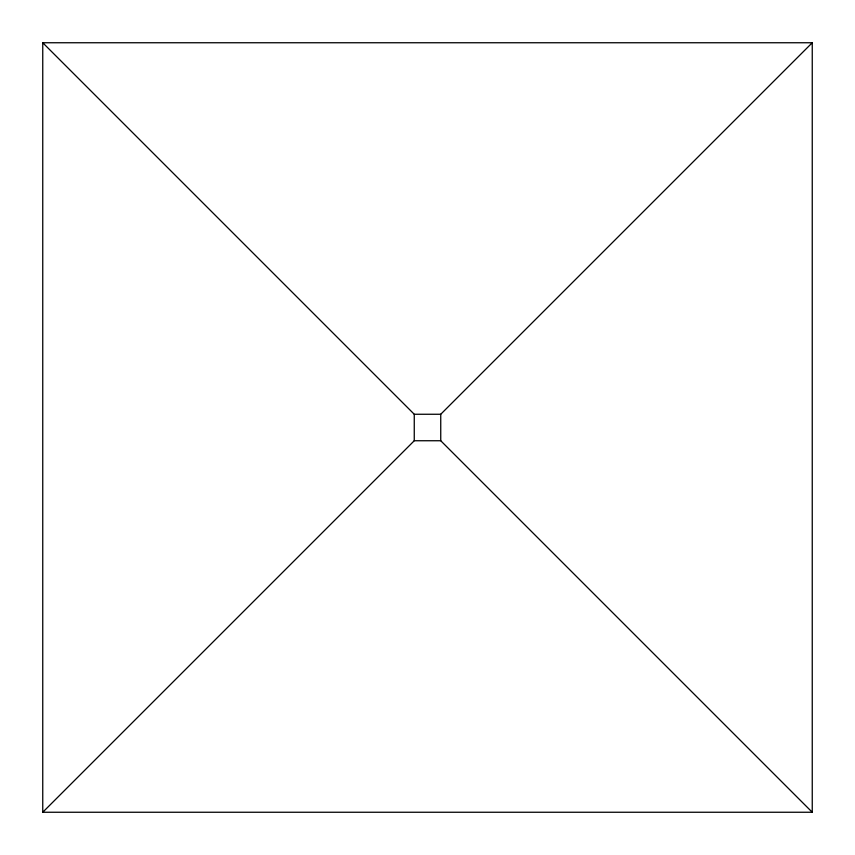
<?xml version="1.0" encoding="UTF-8"?>
<svg xmlns="http://www.w3.org/2000/svg" width="855" height="855" viewBox="0 0 855 855"><rect width="100%" height="100%" fill="white"/><g stroke="black" fill="none" stroke-linecap="round" stroke-linejoin="round"><path stroke-width="1.28" d="M42.75 812.25L414.258 440.742L440.742 440.742L812.25 812.25L42.75 812.25L42.75 42.75L812.25 42.75L812.25 812.25M440.742 440.742L440.742 414.258L812.25 42.75M42.75 42.75L414.258 414.258L440.742 414.258M414.258 414.258L414.258 440.742"/></g></svg>
